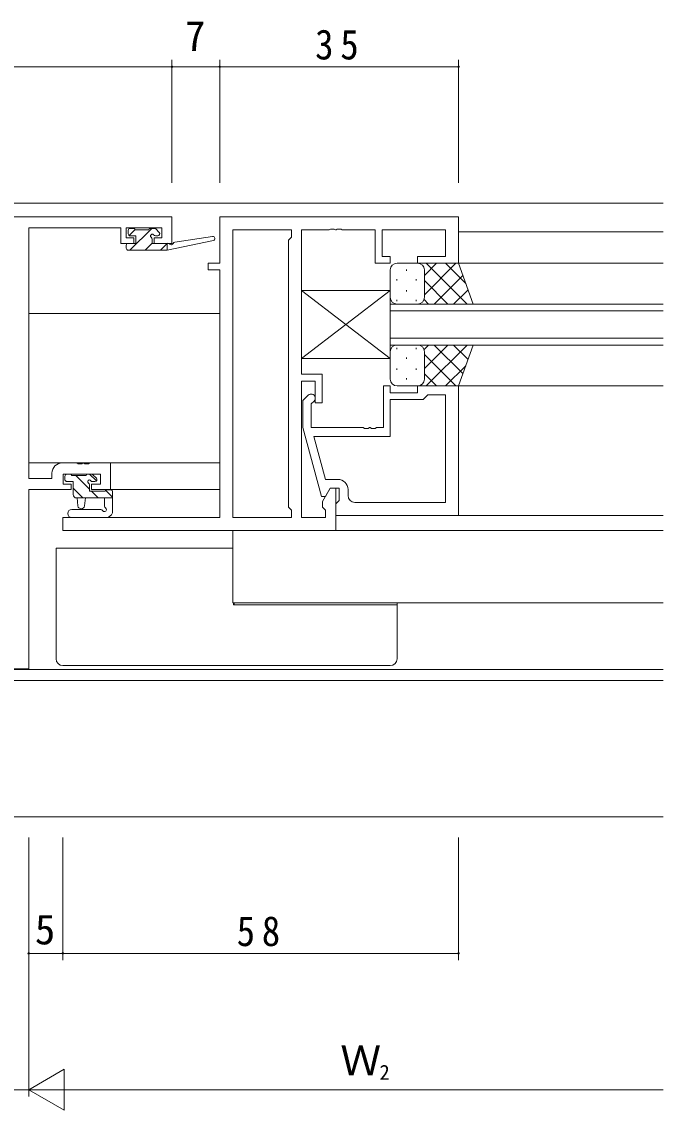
# Model space of a CAD drawing. Units: millimetres on the paper. Extents: x -397 to 397, y -282 to 282.
# Drawn here: x 147.1 to 241.1, y -25.2 to 134.4 of the extents above; entities that cross this region are included whole.
import ezdxf
from ezdxf.enums import TextEntityAlignment as Align

# ---------------------------------------------------------------- set-up
doc = ezdxf.new("R2010")
doc.units = ezdxf.units.MM
for name, color, linetype, lineweight in [('0-3_YKK_11', 7, 'Continuous', 18), ('0-4_YKK_12', 2, 'Continuous', 18), ('0-5_YKK_13', 4, 'Continuous', 18), ('0-6_YKK_D', 6, 'Continuous', 18)]:
    doc.layers.add(name, color=color, linetype=linetype, lineweight=lineweight)
doc.styles.add('ＭＳ ゴシック', font='')
doc.styles.get('ＭＳ ゴシック').set_extended_font_data('MS Gothic')

msp = doc.modelspace()

# ---------------------------------------------------------------- linework, layer by layer
at = {"layer": '0-3_YKK_11'}
for p, q in [((107.12, 105.795), (169.12, 105.795)), ((169.12, 105.795), (169.12, 101.895)), ((176.12, 105.795), (176.12, 98.995)), ((211.12, 105.795), (176.12, 105.795)), ((211.12, 98.995), (211.12, 105.795)), ((148.12, 104.165), (148.12, 67.425)), ((161.62, 104.165), (148.12, 104.165)), ((161.62, 101.895), (161.62, 104.165)), ((162.42, 104.165), (162.42, 102.695)), ((167.62, 104.165), (162.42, 104.165)), ((167.62, 102.695), (167.62, 104.165)), ((178.05, 103.865), (178.05, 61.725)), ((186.62, 103.865), (178.05, 103.865)), ((178.05, 103.865), (178.05, 61.725)), ((186.62, 102.795), (186.62, 103.865)), ((188.12, 103.865), (192.162, 103.865)), ((188.12, 82.695), (188.12, 103.865)), ((192.162, 103.865), (192.345, 103.985)), ((192.345, 103.985), (192.895, 103.985)), ((192.895, 103.985), (193.078, 103.865)), ((193.078, 103.865), (193.162, 103.865)), ((193.162, 103.865), (193.345, 103.985)), ((193.345, 103.985), (193.895, 103.985)), ((193.895, 103.985), (194.078, 103.865)), ((194.078, 103.865), (198.92, 103.865)), ((198.92, 103.865), (198.92, 98.995)), ((199.92, 103.865), (209.19, 103.865)), ((199.92, 99.995), (199.92, 103.865)), ((209.19, 103.865), (209.19, 99.995)), ((162.42, 102.695), (163.52, 102.695)), ((163.52, 102.695), (163.52, 101.895)), ((166.52, 102.695), (167.62, 102.695)), ((166.52, 101.895), (166.52, 102.695)), ((186.19, 102.365), (186.62, 102.795)), ((186.19, 63.225), (186.19, 102.365)), ((163.52, 101.895), (161.62, 101.895)), ((169.12, 101.895), (166.52, 101.895)), ((174.42, 98.995), (174.42, 97.995)), ((176.12, 98.995), (174.42, 98.995)), ((198.92, 98.995), (201.12, 98.995)), ((201.12, 99.995), (199.92, 99.995)), ((201.12, 98.995), (201.12, 99.995)), ((205.12, 99.995), (205.12, 98.995)), ((209.19, 99.995), (205.12, 99.995)), ((205.12, 98.995), (211.12, 98.995)), ((174.42, 97.995), (176.12, 97.995)), ((176.12, 97.995), (176.12, 61.725)), ((191.12, 82.695), (188.12, 82.695)), ((188.12, 81.695), (190.12, 81.695)), ((188.12, 61.725), (188.12, 81.695)), ((190.12, 81.695), (190.12, 78.495)), ((191.12, 78.495), (191.12, 82.695)), ((200.12, 80.996), (201.12, 80.996)), ((200.12, 74.896), (200.12, 80.996)), ((201.12, 80.996), (201.12, 79.996)), ((201.12, 79.996), (205.12, 79.996)), ((205.12, 80.996), (211.12, 80.996)), ((205.12, 79.996), (205.12, 80.996)), ((211.12, 80.996), (211.12, 61.996)), ((188.32, 78.844), (189.096, 79.62)), ((188.32, 74.899), (188.32, 78.844)), ((189.944, 78.772), (189.52, 78.347)), ((189.52, 78.347), (189.52, 74.896)), ((190.12, 78.495), (191.12, 78.495)), ((201.12, 78.996), (201.12, 73.596)), ((205.92, 78.996), (201.12, 78.996)), ((206.42, 79.496), (205.92, 78.996)), ((206.62, 79.696), (206.42, 79.496)), ((209.19, 79.696), (206.62, 79.696)), ((209.19, 63.926), (209.19, 79.696)), ((209.19, 63.926), (209.19, 79.696)), ((191.027, 64.796), (188.32, 74.899)), ((189.52, 74.896), (197.162, 74.896)), ((189.911, 73.596), (191.599, 67.296)), ((201.12, 73.596), (189.911, 73.596)), ((197.162, 74.896), (197.345, 74.776)), ((197.345, 74.776), (197.895, 74.776)), ((197.895, 74.776), (198.078, 74.896)), ((198.078, 74.896), (198.162, 74.896)), ((198.162, 74.896), (198.345, 74.776)), ((198.345, 74.776), (198.895, 74.776)), ((198.895, 74.776), (199.078, 74.896)), ((199.078, 74.896), (200.12, 74.896)), ((153.02, 69.695), (155.162, 69.695)), ((155.162, 69.695), (155.345, 69.575)), ((155.345, 69.575), (155.895, 69.575)), ((155.895, 69.575), (156.078, 69.695)), ((156.078, 69.695), (156.162, 69.695)), ((156.162, 69.695), (156.345, 69.575)), ((156.345, 69.575), (156.895, 69.575)), ((156.895, 69.575), (157.078, 69.695)), ((157.078, 69.695), (160.12, 69.695)), ((160.12, 69.695), (160.12, 65.795)), ((148.12, 67.425), (151.52, 67.425)), ((151.52, 67.425), (151.52, 68.195)), ((153.15, 68.065), (153.15, 66.595)), ((158.62, 68.065), (153.15, 68.065)), ((158.62, 66.595), (158.62, 68.065)), ((191.599, 67.296), (193.42, 67.296)), ((148.12, 65.795), (148.12, 39.495)), ((154.32, 65.795), (148.12, 65.795)), ((153.15, 66.595), (154.32, 66.595)), ((154.32, 66.595), (154.32, 65.795)), ((157.32, 66.595), (158.62, 66.595)), ((157.32, 65.795), (157.32, 66.595)), ((160.12, 65.795), (157.32, 65.795)), ((192.32, 65.995), (191.19, 64.038)), ((192.32, 65.996), (191.627, 64.796)), ((193.62, 65.996), (192.32, 65.996)), ((193.12, 65.995), (192.32, 65.995)), ((193.12, 59.795), (193.12, 65.995)), ((193.62, 64.196), (193.62, 65.996)), ((194.92, 65.796), (194.92, 64.926)), ((191.627, 64.796), (191.027, 64.796)), ((191.19, 64.038), (191.19, 63.225)), ((193.12, 63.696), (193.42, 63.996)), ((193.42, 63.996), (193.62, 64.196)), ((195.92, 63.926), (209.19, 63.926)), ((186.62, 62.795), (186.19, 63.225)), ((186.62, 61.725), (186.62, 62.795)), ((191.19, 63.225), (191.62, 62.795)), ((191.62, 62.795), (191.62, 61.725)), ((193.12, 61.996), (193.12, 63.696)), ((153.12, 61.725), (153.12, 59.795)), ((176.12, 61.725), (153.12, 61.725)), ((178.05, 61.725), (186.62, 61.725)), ((191.62, 61.725), (188.12, 61.725)), ((211.12, 61.996), (193.12, 61.996)), ((153.12, 59.795), (193.12, 59.795)), ((148.12, 39.495), (128.12, 39.495))]:
    msp.add_line(p, q, dxfattribs=at)
for centre, radius, start, end in [((189.52, 79.196), 0.6, 314.99999, 135.00001), ((153.02, 68.195), 1.5, 90.00001, 179.99999), ((193.42, 65.796), 1.5, 0.00001, 89.99999), ((195.92, 64.926), 1, 180.00001, 269.99999)]:
    msp.add_arc(centre, radius, start, end, dxfattribs=at)
at = {"layer": '0-4_YKK_12'}
for p, q in [((241.12, 107.795), (35.12, 107.795)), ((241.12, 103.595), (211.12, 103.595)), ((210.62, 98.995), (241.12, 98.995)), ((201.119, 92.995), (241.12, 92.995)), ((201.119, 86.995), (201.119, 92.995)), ((176.12, 91.595), (148.12, 91.595)), ((241.12, 91.995), (201.119, 91.995)), ((201.119, 87.995), (241.12, 87.995)), ((241.12, 86.995), (201.119, 86.995)), ((241.12, 80.996), (210.82, 80.996)), ((148.12, 69.695), (176.12, 69.695)), ((176.12, 65.795), (159.82, 65.795)), ((241.12, 61.995), (193.42, 61.995)), ((178.05, 59.795), (178.05, 49.196)), ((241.12, 59.795), (192.682, 59.795)), ((241.12, 49.196), (178.05, 49.196)), ((35.12, 39.425), (241.12, 39.425)), ((241.12, 37.795), (35.12, 37.795)), ((241.12, 17.795), (35.12, 17.795))]:
    msp.add_line(p, q, dxfattribs=at)
at = {"layer": '0-5_YKK_13'}
for p, q in [((162.72, 103.295), (162.72, 103.795)), ((163.719, 103.917), (162.85, 103.048)), ((166.142, 104.095), (162.942, 100.895)), ((163.02, 104.095), (163.52, 104.095)), ((163.72, 103.895), (165.72, 103.895)), ((165.92, 104.095), (166.52, 104.095)), ((166.732, 104.008), (167.232, 103.508)), ((167.02, 102.995), (166.681, 102.995)), ((168.418, 100.895), (175.179, 102.302)), ((169.532, 102.069), (175.074, 102.892)), ((162.42, 101.195), (162.42, 101.595)), ((162.72, 101.895), (163.82, 101.895)), ((162.72, 100.895), (168.418, 100.895)), ((166.22, 101.928), (165.187, 100.895)), ((168.418, 101.881), (167.432, 100.895)), ((168.418, 101.895), (168.505, 101.909)), ((168.418, 100.895), (168.418, 101.895)), ((202.12, 98.995), (205.12, 98.995)), ((211.12, 98.995), (205.12, 98.995)), ((206.12, 97.203), (207.912, 98.995)), ((206.12, 94.375), (210.74, 98.995)), ((206.388, 98.995), (212.388, 92.995)), ((209.216, 98.995), (212.177, 96.034)), ((213.263, 92.995), (211.12, 98.995)), ((201.12, 93.995), (201.12, 97.995)), ((203.483, 98.075), (203.483, 97.875)), ((206.12, 97.995), (206.12, 94.395)), ((206.12, 97.595), (206.12, 93.995)), ((202.068, 96.66), (202.068, 96.46)), ((204.898, 96.66), (204.898, 96.46)), ((206.12, 96.435), (209.56, 92.995)), ((207.568, 92.995), (211.764, 97.191)), ((201.12, 94.996), (188.12, 94.996)), ((188.12, 94.996), (188.12, 84.996)), ((201.12, 94.996), (188.12, 84.996)), ((201.12, 84.996), (188.12, 94.996)), ((201.12, 94.996), (201.12, 84.996)), ((203.483, 95.045), (203.483, 94.845)), ((210.397, 92.995), (212.509, 95.107)), ((202.068, 93.63), (202.068, 93.43)), ((205.12, 92.995), (202.12, 92.995)), ((204.898, 93.63), (204.898, 93.43)), ((205.12, 92.995), (213.263, 92.995)), ((206.063, 93.663), (206.731, 92.995)), ((202.068, 86.36), (202.068, 86.56)), ((205.12, 86.995), (202.12, 86.995)), ((204.898, 86.36), (204.898, 86.56)), ((213.263, 86.995), (205.12, 86.995)), ((206.063, 86.327), (206.731, 86.995)), ((206.12, 83.555), (209.56, 86.995)), ((206.388, 80.995), (212.388, 86.995)), ((207.568, 86.995), (211.764, 82.799)), ((210.397, 86.995), (212.508, 84.883)), ((213.263, 86.995), (211.12, 80.995)), ((188.12, 84.996), (201.12, 84.996)), ((201.12, 85.995), (201.12, 81.995)), ((203.483, 84.945), (203.483, 85.145)), ((206.12, 82.395), (206.12, 85.995)), ((206.12, 85.615), (210.74, 80.995)), ((206.12, 81.995), (206.12, 85.595)), ((202.068, 83.33), (202.068, 83.53)), ((204.898, 83.33), (204.898, 83.53)), ((209.216, 80.995), (212.177, 83.956)), ((203.483, 81.915), (203.483, 82.115)), ((206.12, 82.787), (207.912, 80.995)), ((202.12, 80.995), (205.12, 80.995)), ((211.12, 80.995), (205.12, 80.995)), ((153.42, 67.265), (153.42, 67.765)), ((153.65, 66.974), (153.428, 67.195)), ((153.72, 68.065), (154.22, 68.065)), ((154.42, 67.865), (156.52, 67.865)), ((157.02, 65.849), (155.003, 67.865)), ((156.72, 68.065), (157.32, 68.065)), ((158.046, 67.068), (157.048, 68.065)), ((157.532, 67.978), (158.032, 67.478)), ((154.62, 66.965), (153.72, 66.965)), ((154.62, 65.065), (154.62, 66.965)), ((156.058, 64.565), (154.62, 66.003)), ((158.303, 64.565), (157.303, 65.565)), ((157.82, 66.965), (157.481, 66.965)), ((160.42, 64.694), (159.393, 65.72)), ((159.52, 65.765), (160.12, 65.765)), ((160.42, 65.465), (160.42, 62.503)), ((160.42, 64.565), (155.12, 64.565)), ((155.22, 64.565), (155.322, 63.421)), ((156.42, 64.565), (156.318, 63.421)), ((159.22, 63.385), (159.22, 64.565)), ((158.684, 62.895), (154.436, 62.895)), ((159.615, 61.695), (154.436, 61.695)), ((159.805, 61.763), (160.236, 62.115)), ((152.12, 57.195), (153.12, 57.195)), ((152.12, 40.995), (152.12, 57.195)), ((153.12, 57.195), (178.05, 57.195)), ((178.12, 49.196), (178.12, 48.895)), ((178.12, 48.895), (201.12, 48.895)), ((178.217, 48.895), (178.238, 48.971)), ((178.238, 48.971), (178.258, 49.196)), ((202.12, 48.895), (202.12, 49.196)), ((201.12, 39.995), (153.12, 39.995))]:
    msp.add_line(p, q, dxfattribs=at)
for points in [[(163.82, 101.895), (163.82, 102.995), (163.02, 102.995)], [(166.22, 102.534), (166.22, 101.895), (168.418, 101.895)], [(157.02, 66.504), (157.02, 65.565), (159.32, 65.565)], [(201.12, 48.895), (202.12, 48.895), (202.12, 40.995)]]:
    msp.add_lwpolyline(points, dxfattribs=at)
for centre, radius, start, end in [((163.02, 103.795), 0.3, 90, 180), ((163.52, 103.895), 0.2, 0, 90), ((165.92, 103.895), 0.2, 90, 180), ((166.52, 103.795), 0.3, 45, 90), ((163.02, 103.295), 0.3, 180, 270), ((166.22, 102.995), 0.25, 33.05573, 236.94427), ((165.92, 102.534), 0.3, 0, 56.94427), ((166.681, 103.295), 0.3, 213.05573, 270), ((167.02, 103.295), 0.3, 270, 45), ((175.118, 102.595), 0.3, 281.74981, 98.44936), ((162.72, 101.595), 0.3, 90, 180), ((162.72, 101.195), 0.3, 180, 270), ((168.553, 101.613), 0.3, 39.19754, 99.19754), ((169.018, 101.993), 0.3, 219.19754, 338.44936), ((169.576, 101.772), 0.3, 98.44936, 158.44936), ((202.12, 97.995), 1, 90, 180), ((205.12, 97.995), 1, 0, 90), ((205.12, 97.995), 1, 0, 90), ((202.12, 93.995), 1, 180, 270), ((205.12, 93.995), 1, 270, 0), ((205.12, 93.995), 1, 270, 0), ((202.12, 85.995), 1, 90, 180), ((205.12, 85.995), 1, 0, 90), ((205.12, 85.995), 1, 0, 90), ((202.12, 81.995), 1, 180, 270), ((205.12, 81.995), 1, 270, 0), ((205.12, 81.995), 1, 270, 0), ((153.72, 67.765), 0.3, 90, 180), ((153.72, 67.265), 0.3, 180, 270), ((154.22, 67.865), 0.2, 0, 90), ((156.72, 67.865), 0.2, 90, 180), ((157.02, 66.965), 0.25, 33.05573, 236.94427), ((157.481, 67.265), 0.3, 213.05573, 270), ((157.32, 67.765), 0.3, 45, 90), ((157.82, 67.265), 0.3, 270, 45), ((156.72, 66.504), 0.3, 0, 56.94427), ((159.52, 65.565), 0.2, 90, 180), ((160.12, 65.465), 0.3, 0, 90), ((155.12, 65.065), 0.5, 180, 270), ((154.436, 62.295), 0.6, 90, 270), ((155.82, 63.465), 0.5, 185.09207, 354.90793), ((158.684, 62.595), 0.3, 26.74368, 90), ((159.22, 62.865), 0.3, 206.74368, 60), ((159.52, 63.385), 0.3, 180, 240), ((159.92, 62.503), 0.5, 309.23454, 0), ((159.615, 61.995), 0.3, 270, 309.23454), ((153.12, 40.995), 1, 180, 270), ((201.12, 40.995), 1, 270, 0)]:
    msp.add_arc(centre, radius, start, end, dxfattribs=at)
at = {"layer": '0-6_YKK_D'}
for p, q in [((107.12, 127.795), (169.12, 127.795)), ((169.12, 110.795), (169.12, 128.795)), ((169.12, 110.795), (169.12, 128.795)), ((169.12, 127.795), (176.12, 127.795)), ((176.12, 110.795), (176.12, 128.795)), ((176.12, 110.795), (176.12, 128.795)), ((176.12, 127.795), (211.12, 127.795)), ((211.12, 110.795), (211.12, 128.795)), ((148.12, 14.795), (148.12, -3.205)), ((148.12, 14.795), (148.12, -23.205)), ((148.12, 14.795), (148.12, -23.205)), ((153.12, 14.795), (153.12, -3.205)), ((153.12, 14.795), (153.12, -3.205)), ((211.12, 14.795), (211.12, -3.205)), ((153.12, -2.205), (148.12, -2.205)), ((153.12, -2.205), (211.12, -2.205)), ((148.12, -22.205), (153.316, -19.205)), ((153.316, -25.205), (153.316, -19.205)), ((128.12, -22.205), (148.12, -22.205)), ((148.12, -22.205), (158.512, -22.205)), ((148.12, -22.205), (153.316, -25.205)), ((154.12, -22.205), (241.12, -22.205))]:
    msp.add_line(p, q, dxfattribs=at)
for centre, start, end in [((169.12, 127.795), 0, 180), ((169.12, 127.795), 0, 180), ((169.12, 127.795), 180, 0), ((169.12, 127.795), 180, 0), ((176.12, 127.795), 0, 180), ((176.12, 127.795), 0, 180), ((176.12, 127.795), 180, 0), ((176.12, 127.795), 180, 0), ((211.12, 127.795), 0, 180), ((211.12, 127.795), 180, 0), ((148.12, -2.205), 0, 180), ((148.12, -2.205), 180, 0), ((153.12, -2.205), 0, 180), ((153.12, -2.205), 0, 180), ((153.12, -2.205), 180, 0), ((153.12, -2.205), 180, 0), ((211.12, -2.205), 0, 180), ((211.12, -2.205), 180, 0)]:
    msp.add_arc(centre, 0.106, start, end, dxfattribs=at)

# ---------------------------------------------------------------- texts
at = {"layer": '0-6_YKK_D', "color": 7, "style": 'ＭＳ ゴシック'}
for s, height, p in [('7', 4.399, (171.02, 128.795)), ('5', 4.399, (149.02, -2.205)), ('Ｗ', 4.399, (193.78, -21.405)), ('2', 2.199, (199.54, -21.405))]:
    msp.add_text(s, height=height, dxfattribs=at).set_placement(p, align=Align.BOTTOM_LEFT)
at = {"layer": '0-6_YKK_D', "color": 7, "char_height": 4.399, "attachment_point": 7, "style": 'ＭＳ ゴシック'}
for s, insert in [('\\T1.37;\\W0.9;35', (190.1, 128.795)), ('\\T1.37;\\W0.9;58', (178.6, -1.205))]:
    msp.add_mtext(s, dxfattribs=dict(at, insert=insert))

doc.saveas('drawing.dxf')
